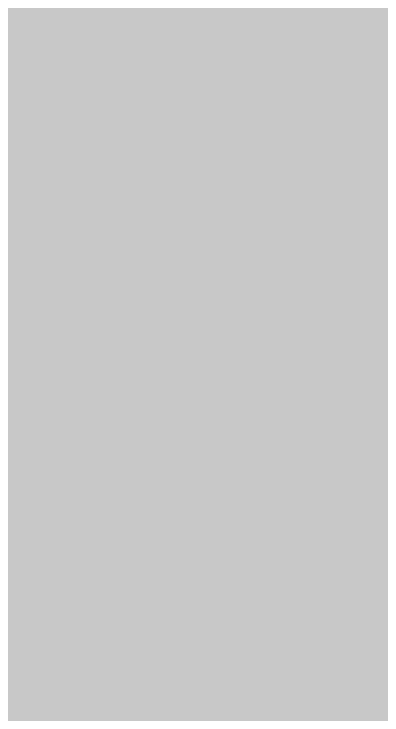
# Model space of a CAD drawing. Header units: inches. Extents: x -4292 to -464, y 9706 to 12474.
# Drawn here: x -2215.5191 to -2215.2892, y 10934.1894 to 10934.6272 of the extents above; entities that cross this region are included whole.
import ezdxf

# ---------------------------------------------------------------- set-up
doc = ezdxf.new("R2010")
doc.units = ezdxf.units.IN
doc.header["$MEASUREMENT"] = 0
doc.layers.add('A-FLOR-PATT-3', color=7, linetype='Continuous', lineweight=9)

msp = doc.modelspace()

# ---------------------------------------------------------------- hatches: boundary and pattern name
at = {"layer": 'A-FLOR-PATT-3'}
h = msp.add_hatch(dxfattribs=at)
h.set_pattern_fill('FP_17', color=256, style=0, pattern_type=2)
h.set_pattern_definition([(0, (-0.259, 0), (19.199, 4.8), [1.584, -12.815, 1.584, -12.815, -76.795]), (0, (-0.259, 0), (19.199, 4.8), [-28.798, 1.584, -27.214, 1.584, -12.815, -33.598]), (0, (-0.259, 0), (19.199, 4.8), [-71.995, 1.584, -8.015, 1.584, -22.415]), (119.998, (6.941, 2.4), (-13.7559253, 14.227302), [1.584, -12.816, 1.584, -12.816, -76.799]), (119.998, (6.941, 2.4), (-13.7559253, 14.227302), [-28.8, 1.584, -27.216, 1.584, -12.816, -33.599]), (119.998, (6.941, 2.4), (-13.7559253, 14.227302), [-71.999, 1.584, -8.016, 1.584, -22.416]), (240.002, (9.341, 12), (-5.4424139, -19.0278777), [1.584, -12.816, 1.584, -12.816, -76.799]), (240.002, (9.341, 12), (-5.4424139, -19.0278777), [-28.8, 1.584, -27.216, 1.584, -12.816, -33.599]), (240.002, (9.341, 12), (-5.4424139, -19.0278777), [-71.999, 1.584, -8.016, 1.584, -22.416])])
h.paths.add_polyline_path([(-2099.32374, 10821.4894), (-2099.32374, 11277.2894), (-2101.63361, 11277.2894), (-2215.52374, 11203.33069), (-2215.52374, 10895.65926), (-2101.62716, 10821.4894)], flags=0)
h.paths.add_polyline_path([(-2274.6913, 10934.1894), (-2251.52374, 10934.1894), (-2251.52374, 11077.2894), (-2409.61663, 11077.2894), (-2445.88419, 11053.73774), (-2445.21954, 11052.77482), (-2444.57839, 11051.08426), (-2444.36046, 11049.2894), (-2444.57839, 11047.49453), (-2445.21954, 11045.80397), (-2445.48905, 11045.41352), (-2281.21768, 10938.4394), (-2275.12374, 10938.4394), (-2275.12374, 10934.471)], flags=0)
h.paths.add_polyline_path([(-2260.58034, 11113.2894), (-2251.52374, 11113.2894), (-2251.52374, 11164.5894), (-2275.12374, 11164.57647), (-2275.17299, 11160.3394), (-2281.72668, 11160.3394), (-2354.17969, 11113.2894), (-2274.6913, 11113.2894)], flags=0)

doc.saveas('drawing.dxf')
